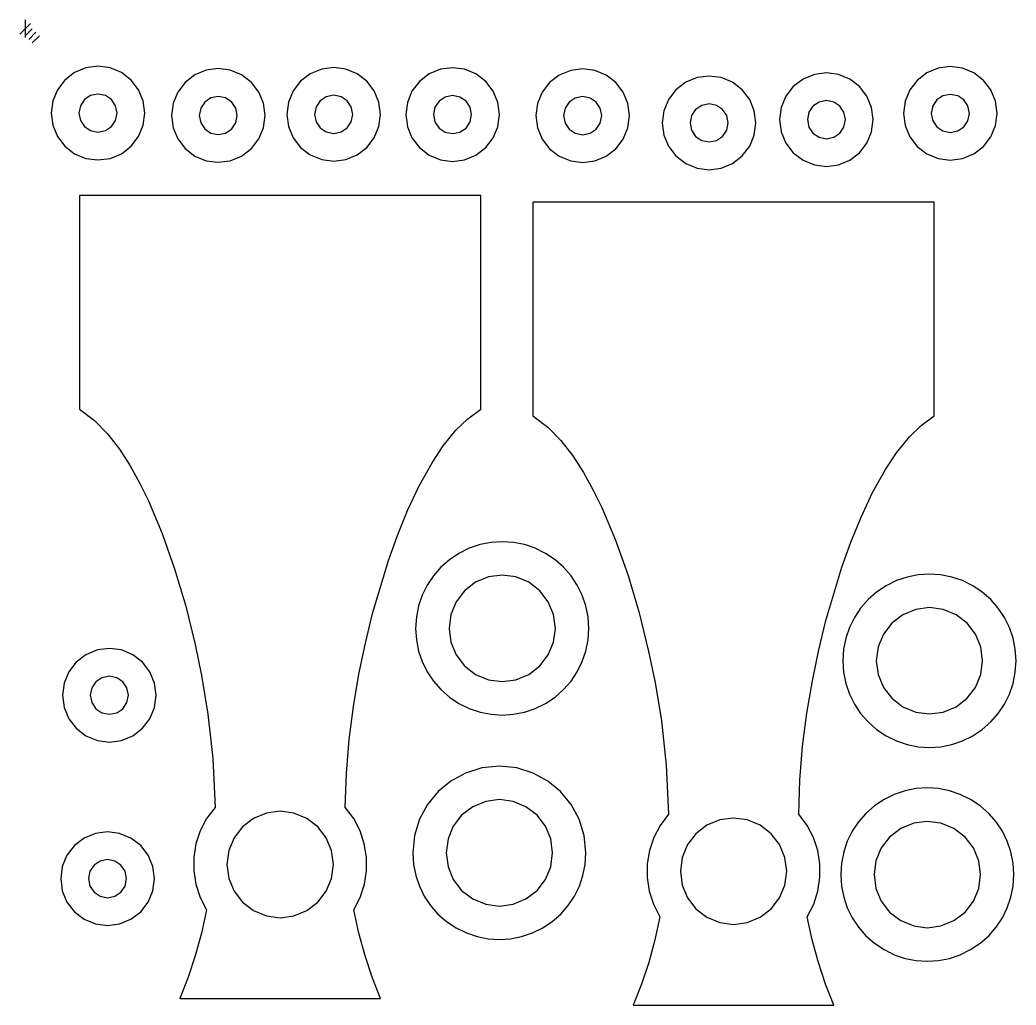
# Model space of a CAD drawing. Extents: x -1 to 148, y 4 to 151.
import ezdxf

# ---------------------------------------------------------------- set-up
doc = ezdxf.new("R2010")
doc.units = 0

msp = doc.modelspace()

# ---------------------------------------------------------------- linework, layer by layer
for p, q in [((7.372205, 143.460169), (5.911632, 142.337114)), ((9.075086, 144.163535), (7.372205, 143.460169)), ((10.8722, 144.39799), (9.075086, 144.163535)), ((12.669314, 144.163535), (10.8722, 144.39799)), ((14.372195, 143.460169), (12.669314, 144.163535)), ((15.832768, 142.337114), (14.372195, 143.460169)), ((25.347605, 143.104169), (23.887032, 141.981114)), ((27.050486, 143.807535), (25.347605, 143.104169)), ((28.8476, 144.04199), (27.050486, 143.807535)), ((30.644714, 143.807535), (28.8476, 144.04199)), ((32.347595, 143.104169), (30.644714, 143.807535)), ((33.808168, 141.981114), (32.347595, 143.104169)), ((42.605905, 143.273169), (41.145332, 142.150114)), ((44.308786, 143.976535), (42.605905, 143.273169)), ((46.1059, 144.21099), (44.308786, 143.976535)), ((47.903014, 143.976535), (46.1059, 144.21099)), ((49.605895, 143.273169), (47.903014, 143.976535)), ((51.066468, 142.150114), (49.605895, 143.273169)), ((60.368105, 143.243169), (58.907532, 142.120114)), ((62.070986, 143.946535), (60.368105, 143.243169)), ((63.8681, 144.18099), (62.070986, 143.946535)), ((65.665214, 143.946535), (63.8681, 144.18099)), ((67.368095, 143.243169), (65.665214, 143.946535)), ((68.828668, 142.120114), (67.368095, 143.243169)), ((79.825005, 143.079169), (78.364432, 141.956114)), ((81.527886, 143.782535), (79.825005, 143.079169)), ((83.325, 144.01699), (81.527886, 143.782535)), ((85.122114, 143.782535), (83.325, 144.01699)), ((86.824995, 143.079169), (85.122114, 143.782535)), ((88.285568, 141.956114), (86.824995, 143.079169)), ((102.214, 142.93599), (100.416886, 142.701535)), ((104.011114, 142.701535), (102.214, 142.93599)), ((117.951886, 143.188535), (116.249005, 142.485169)), ((119.749, 143.42299), (117.951886, 143.188535)), ((121.546114, 143.188535), (119.749, 143.42299)), ((123.248995, 142.485169), (121.546114, 143.188535)), ((134.764005, 143.418169), (133.303432, 142.295114)), ((136.466886, 144.121535), (134.764005, 143.418169)), ((138.264, 144.35599), (136.466886, 144.121535)), ((140.061114, 144.121535), (138.264, 144.35599)), ((141.763995, 143.418169), (140.061114, 144.121535)), ((143.224568, 142.295114), (141.763995, 143.418169)), ((5.911632, 142.337114), (4.810031, 140.897995)), ((16.93437, 140.897995), (15.832768, 142.337114)), ((23.887032, 141.981114), (22.785431, 140.541995)), ((34.90977, 140.541995), (33.808168, 141.981114)), ((41.145332, 142.150114), (40.043731, 140.710995)), ((52.16807, 140.710995), (51.066468, 142.150114)), ((58.907532, 142.120114), (57.805931, 140.680995)), ((69.93027, 140.680995), (68.828668, 142.120114)), ((78.364432, 141.956114), (77.262831, 140.516995)), ((89.38717, 140.516995), (88.285568, 141.956114)), ((98.714005, 141.998169), (97.253432, 140.875114)), ((100.416886, 142.701535), (98.714005, 141.998169)), ((105.713995, 141.998169), (104.011114, 142.701535)), ((107.174568, 140.875114), (105.713995, 141.998169)), ((116.249005, 142.485169), (114.788432, 141.362114)), ((124.709568, 141.362114), (123.248995, 142.485169)), ((133.303432, 142.295114), (132.201831, 140.855995)), ((144.32617, 140.855995), (143.224568, 142.295114)), ((4.810031, 140.897995), (4.114518, 139.224421)), ((9.764151, 140.019235), (8.858839, 139.409802)), ((9.764151, 140.019235), (8.858839, 139.409802)), ((10.872205, 140.242661), (9.764151, 140.019235)), ((10.872205, 140.242661), (9.764151, 140.019235)), ((11.980259, 140.019235), (10.872205, 140.242661)), ((11.980259, 140.019235), (10.872205, 140.242661)), ((12.885571, 139.409802), (11.980259, 140.019235)), ((12.885571, 139.409802), (11.980259, 140.019235)), ((17.629886, 139.224421), (16.93437, 140.897995)), ((22.785431, 140.541995), (22.089918, 138.868421)), ((35.605286, 138.868421), (34.90977, 140.541995)), ((40.043731, 140.710995), (39.348218, 139.037421)), ((46.105905, 140.055661), (44.997851, 139.832235)), ((46.105905, 140.055661), (44.997851, 139.832235)), ((47.213959, 139.832235), (46.105905, 140.055661)), ((47.213959, 139.832235), (46.105905, 140.055661)), ((52.863586, 139.037421), (52.16807, 140.710995)), ((57.805931, 140.680995), (57.110418, 139.007421)), ((63.868105, 140.025661), (62.760051, 139.802235)), ((63.868105, 140.025661), (62.760051, 139.802235)), ((64.976159, 139.802235), (63.868105, 140.025661)), ((64.976159, 139.802235), (63.868105, 140.025661)), ((70.625786, 139.007421), (69.93027, 140.680995)), ((77.262831, 140.516995), (76.567318, 138.843421)), ((90.082686, 138.843421), (89.38717, 140.516995)), ((97.253432, 140.875114), (96.151831, 139.435995)), ((108.27617, 139.435995), (107.174568, 140.875114)), ((114.788432, 141.362114), (113.686831, 139.922995)), ((125.81117, 139.922995), (124.709568, 141.362114)), ((132.201831, 140.855995), (131.506318, 139.182421)), ((137.155951, 139.977235), (136.250639, 139.367802)), ((137.155951, 139.977235), (136.250639, 139.367802)), ((138.264005, 140.200661), (137.155951, 139.977235)), ((138.264005, 140.200661), (137.155951, 139.977235)), ((139.372059, 139.977235), (138.264005, 140.200661)), ((139.372059, 139.977235), (138.264005, 140.200661)), ((140.277371, 139.367802), (139.372059, 139.977235)), ((140.277371, 139.367802), (139.372059, 139.977235)), ((145.021686, 139.182421), (144.32617, 140.855995)), ((4.114518, 139.224421), (3.87221, 137.398)), ((8.247712, 138.505634), (8.02221, 137.398)), ((8.247712, 138.505634), (8.02221, 137.398)), ((8.858839, 139.409802), (8.247712, 138.505634)), ((8.858839, 139.409802), (8.247712, 138.505634)), ((13.496698, 138.505634), (12.885571, 139.409802)), ((13.496698, 138.505634), (12.885571, 139.409802)), ((13.7222, 137.398), (13.496698, 138.505634)), ((13.7222, 137.398), (13.496698, 138.505634)), ((17.8722, 137.398), (17.629886, 139.224421)), ((22.089918, 138.868421), (21.84761, 137.042)), ((26.834239, 139.053802), (26.223112, 138.149634)), ((26.834239, 139.053802), (26.223112, 138.149634)), ((27.739551, 139.663235), (26.834239, 139.053802)), ((27.739551, 139.663235), (26.834239, 139.053802)), ((28.847605, 139.886661), (27.739551, 139.663235)), ((28.847605, 139.886661), (27.739551, 139.663235)), ((29.955659, 139.663235), (28.847605, 139.886661)), ((29.955659, 139.663235), (28.847605, 139.886661)), ((30.860971, 139.053802), (29.955659, 139.663235)), ((30.860971, 139.053802), (29.955659, 139.663235)), ((31.472098, 138.149634), (30.860971, 139.053802)), ((31.472098, 138.149634), (30.860971, 139.053802)), ((35.8476, 137.042), (35.605286, 138.868421)), ((39.348218, 139.037421), (39.10591, 137.211)), ((44.092539, 139.222802), (43.481412, 138.318634)), ((44.092539, 139.222802), (43.481412, 138.318634)), ((44.997851, 139.832235), (44.092539, 139.222802)), ((44.997851, 139.832235), (44.092539, 139.222802)), ((48.119271, 139.222802), (47.213959, 139.832235)), ((48.119271, 139.222802), (47.213959, 139.832235)), ((48.730398, 138.318634), (48.119271, 139.222802)), ((48.730398, 138.318634), (48.119271, 139.222802)), ((53.1059, 137.211), (52.863586, 139.037421)), ((57.110418, 139.007421), (56.86811, 137.181)), ((61.854739, 139.192802), (61.243612, 138.288634)), ((61.854739, 139.192802), (61.243612, 138.288634)), ((62.760051, 139.802235), (61.854739, 139.192802)), ((62.760051, 139.802235), (61.854739, 139.192802)), ((65.881471, 139.192802), (64.976159, 139.802235)), ((65.881471, 139.192802), (64.976159, 139.802235)), ((66.492598, 138.288634), (65.881471, 139.192802)), ((66.492598, 138.288634), (65.881471, 139.192802)), ((70.8681, 137.181), (70.625786, 139.007421)), ((76.567318, 138.843421), (76.32501, 137.017)), ((81.311639, 139.028802), (80.700512, 138.124634)), ((81.311639, 139.028802), (80.700512, 138.124634)), ((82.216951, 139.638235), (81.311639, 139.028802)), ((82.216951, 139.638235), (81.311639, 139.028802)), ((83.325005, 139.861661), (82.216951, 139.638235)), ((83.325005, 139.861661), (82.216951, 139.638235)), ((84.433059, 139.638235), (83.325005, 139.861661)), ((84.433059, 139.638235), (83.325005, 139.861661)), ((85.338371, 139.028802), (84.433059, 139.638235)), ((85.338371, 139.028802), (84.433059, 139.638235)), ((85.949498, 138.124634), (85.338371, 139.028802)), ((85.949498, 138.124634), (85.338371, 139.028802)), ((90.325, 137.017), (90.082686, 138.843421)), ((96.151831, 139.435995), (95.456318, 137.762421)), ((101.105951, 138.557235), (100.200639, 137.947802)), ((101.105951, 138.557235), (100.200639, 137.947802)), ((102.214005, 138.780661), (101.105951, 138.557235)), ((102.214005, 138.780661), (101.105951, 138.557235)), ((103.322059, 138.557235), (102.214005, 138.780661)), ((103.322059, 138.557235), (102.214005, 138.780661)), ((104.227371, 137.947802), (103.322059, 138.557235)), ((104.227371, 137.947802), (103.322059, 138.557235)), ((108.971686, 137.762421), (108.27617, 139.435995)), ((113.686831, 139.922995), (112.991318, 138.249421)), ((118.640951, 139.044235), (117.735639, 138.434802)), ((118.640951, 139.044235), (117.735639, 138.434802)), ((119.749005, 139.267661), (118.640951, 139.044235)), ((119.749005, 139.267661), (118.640951, 139.044235)), ((120.857059, 139.044235), (119.749005, 139.267661)), ((120.857059, 139.044235), (119.749005, 139.267661)), ((121.762371, 138.434802), (120.857059, 139.044235)), ((121.762371, 138.434802), (120.857059, 139.044235)), ((126.506686, 138.249421), (125.81117, 139.922995)), ((131.506318, 139.182421), (131.26401, 137.356)), ((136.250639, 139.367802), (135.639512, 138.463634)), ((136.250639, 139.367802), (135.639512, 138.463634)), ((140.888498, 138.463634), (140.277371, 139.367802)), ((140.888498, 138.463634), (140.277371, 139.367802)), ((145.264, 137.356), (145.021686, 139.182421)), ((3.87221, 137.398), (4.114521, 135.571579)), ((8.02221, 137.398), (8.247712, 136.290366)), ((8.02221, 137.398), (8.247712, 136.290366)), ((13.496698, 136.290366), (13.7222, 137.398)), ((13.496698, 136.290366), (13.7222, 137.398)), ((13.7222, 137.398), (13.7222, 137.398)), ((13.7222, 137.398), (13.7222, 137.398)), ((17.629887, 135.571579), (17.872195, 137.398)), ((17.872195, 137.398), (17.8722, 137.398)), ((21.84761, 137.042), (22.089921, 135.215579)), ((26.223112, 138.149634), (25.99761, 137.042)), ((26.223112, 138.149634), (25.99761, 137.042)), ((25.99761, 137.042), (26.223112, 135.934366)), ((25.99761, 137.042), (26.223112, 135.934366)), ((31.6976, 137.042), (31.472098, 138.149634)), ((31.6976, 137.042), (31.472098, 138.149634)), ((31.472098, 135.934366), (31.6976, 137.042)), ((31.472098, 135.934366), (31.6976, 137.042)), ((31.6976, 137.042), (31.6976, 137.042)), ((31.6976, 137.042), (31.6976, 137.042)), ((35.605287, 135.215579), (35.847595, 137.042)), ((35.847595, 137.042), (35.8476, 137.042)), ((39.10591, 137.211), (39.348221, 135.384579)), ((43.481412, 138.318634), (43.25591, 137.211)), ((43.481412, 138.318634), (43.25591, 137.211)), ((43.25591, 137.211), (43.481412, 136.103366)), ((43.25591, 137.211), (43.481412, 136.103366)), ((48.9559, 137.211), (48.730398, 138.318634)), ((48.9559, 137.211), (48.730398, 138.318634)), ((48.730398, 136.103366), (48.9559, 137.211)), ((48.730398, 136.103366), (48.9559, 137.211)), ((48.9559, 137.211), (48.9559, 137.211)), ((48.9559, 137.211), (48.9559, 137.211)), ((52.863587, 135.384579), (53.105895, 137.211)), ((53.105895, 137.211), (53.1059, 137.211)), ((56.86811, 137.181), (57.110421, 135.354579)), ((61.243612, 138.288634), (61.01811, 137.181)), ((61.243612, 138.288634), (61.01811, 137.181)), ((61.01811, 137.181), (61.243612, 136.073366)), ((61.01811, 137.181), (61.243612, 136.073366)), ((66.7181, 137.181), (66.492598, 138.288634)), ((66.7181, 137.181), (66.492598, 138.288634)), ((66.492598, 136.073366), (66.7181, 137.181)), ((66.492598, 136.073366), (66.7181, 137.181)), ((66.7181, 137.181), (66.7181, 137.181)), ((66.7181, 137.181), (66.7181, 137.181)), ((70.625787, 135.354579), (70.868095, 137.181)), ((70.868095, 137.181), (70.8681, 137.181)), ((76.32501, 137.017), (76.567321, 135.190579)), ((80.700512, 138.124634), (80.47501, 137.017)), ((80.700512, 138.124634), (80.47501, 137.017)), ((80.47501, 137.017), (80.700512, 135.909366)), ((80.47501, 137.017), (80.700512, 135.909366)), ((86.175, 137.017), (85.949498, 138.124634)), ((86.175, 137.017), (85.949498, 138.124634)), ((85.949498, 135.909366), (86.175, 137.017)), ((85.949498, 135.909366), (86.175, 137.017)), ((86.175, 137.017), (86.175, 137.017)), ((86.175, 137.017), (86.175, 137.017)), ((90.082687, 135.190579), (90.324995, 137.017)), ((90.324995, 137.017), (90.325, 137.017)), ((95.456318, 137.762421), (95.21401, 135.936)), ((99.589512, 137.043634), (99.36401, 135.936)), ((99.589512, 137.043634), (99.36401, 135.936)), ((100.200639, 137.947802), (99.589512, 137.043634)), ((100.200639, 137.947802), (99.589512, 137.043634)), ((104.838498, 137.043634), (104.227371, 137.947802)), ((104.838498, 137.043634), (104.227371, 137.947802)), ((105.064, 135.936), (104.838498, 137.043634)), ((105.064, 135.936), (104.838498, 137.043634)), ((109.214, 135.936), (108.971686, 137.762421)), ((112.991318, 138.249421), (112.74901, 136.423)), ((117.124512, 137.530634), (116.89901, 136.423)), ((117.124512, 137.530634), (116.89901, 136.423)), ((117.735639, 138.434802), (117.124512, 137.530634)), ((117.735639, 138.434802), (117.124512, 137.530634)), ((122.373498, 137.530634), (121.762371, 138.434802)), ((122.373498, 137.530634), (121.762371, 138.434802)), ((122.599, 136.423), (122.373498, 137.530634)), ((122.599, 136.423), (122.373498, 137.530634)), ((126.749, 136.423), (126.506686, 138.249421)), ((131.26401, 137.356), (131.506321, 135.529579)), ((135.639512, 138.463634), (135.41401, 137.356)), ((135.639512, 138.463634), (135.41401, 137.356)), ((135.41401, 137.356), (135.639512, 136.248366)), ((135.41401, 137.356), (135.639512, 136.248366)), ((141.114, 137.356), (140.888498, 138.463634)), ((141.114, 137.356), (140.888498, 138.463634)), ((140.888498, 136.248366), (141.114, 137.356)), ((140.888498, 136.248366), (141.114, 137.356)), ((141.114, 137.356), (141.114, 137.356)), ((141.114, 137.356), (141.114, 137.356)), ((145.021687, 135.529579), (145.263995, 137.356)), ((145.263995, 137.356), (145.264, 137.356)), ((4.114521, 135.571579), (4.810035, 133.898005)), ((8.247712, 136.290366), (8.858839, 135.386198)), ((8.247712, 136.290366), (8.858839, 135.386198)), ((12.885571, 135.386198), (13.496698, 136.290366)), ((12.885571, 135.386198), (13.496698, 136.290366)), ((16.934374, 133.898005), (17.629887, 135.571579)), ((26.223112, 135.934366), (26.834239, 135.030198)), ((26.223112, 135.934366), (26.834239, 135.030198)), ((30.860971, 135.030198), (31.472098, 135.934366)), ((30.860971, 135.030198), (31.472098, 135.934366)), ((43.481412, 136.103366), (44.092539, 135.199198)), ((43.481412, 136.103366), (44.092539, 135.199198)), ((48.119271, 135.199198), (48.730398, 136.103366)), ((48.119271, 135.199198), (48.730398, 136.103366)), ((61.243612, 136.073366), (61.854739, 135.169198)), ((61.243612, 136.073366), (61.854739, 135.169198)), ((65.881471, 135.169198), (66.492598, 136.073366)), ((65.881471, 135.169198), (66.492598, 136.073366)), ((80.700512, 135.909366), (81.311639, 135.005198)), ((80.700512, 135.909366), (81.311639, 135.005198)), ((85.338371, 135.005198), (85.949498, 135.909366)), ((85.338371, 135.005198), (85.949498, 135.909366)), ((95.21401, 135.936), (95.456321, 134.109579)), ((99.36401, 135.936), (99.589512, 134.828366)), ((99.36401, 135.936), (99.589512, 134.828366)), ((104.838498, 134.828366), (105.064, 135.936)), ((104.838498, 134.828366), (105.064, 135.936)), ((105.064, 135.936), (105.064, 135.936)), ((105.064, 135.936), (105.064, 135.936)), ((108.971687, 134.109579), (109.213995, 135.936)), ((109.213995, 135.936), (109.214, 135.936)), ((112.74901, 136.423), (112.991321, 134.596579)), ((116.89901, 136.423), (117.124512, 135.315366)), ((116.89901, 136.423), (117.124512, 135.315366)), ((122.373498, 135.315366), (122.599, 136.423)), ((122.373498, 135.315366), (122.599, 136.423)), ((122.599, 136.423), (122.599, 136.423)), ((122.599, 136.423), (122.599, 136.423)), ((126.506687, 134.596579), (126.748995, 136.423)), ((126.748995, 136.423), (126.749, 136.423)), ((131.506321, 135.529579), (132.201835, 133.856005)), ((135.639512, 136.248366), (136.250639, 135.344198)), ((135.639512, 136.248366), (136.250639, 135.344198)), ((140.277371, 135.344198), (140.888498, 136.248366)), ((140.277371, 135.344198), (140.888498, 136.248366)), ((144.326174, 133.856005), (145.021687, 135.529579)), ((8.858839, 135.386198), (9.764151, 134.776765)), ((8.858839, 135.386198), (9.764151, 134.776765)), ((9.764151, 134.776765), (10.872205, 134.553339)), ((9.764151, 134.776765), (10.872205, 134.553339)), ((10.872205, 134.553339), (11.980259, 134.776765)), ((10.872205, 134.553339), (11.980259, 134.776765)), ((11.980259, 134.776765), (12.885571, 135.386198)), ((11.980259, 134.776765), (12.885571, 135.386198)), ((22.089921, 135.215579), (22.785435, 133.542005)), ((26.834239, 135.030198), (27.739551, 134.420765)), ((26.834239, 135.030198), (27.739551, 134.420765)), ((27.739551, 134.420765), (28.847605, 134.197339)), ((27.739551, 134.420765), (28.847605, 134.197339)), ((28.847605, 134.197339), (29.955659, 134.420765)), ((28.847605, 134.197339), (29.955659, 134.420765)), ((29.955659, 134.420765), (30.860971, 135.030198)), ((29.955659, 134.420765), (30.860971, 135.030198)), ((34.909774, 133.542005), (35.605287, 135.215579)), ((39.348221, 135.384579), (40.043735, 133.711005)), ((44.092539, 135.199198), (44.997851, 134.589765)), ((44.092539, 135.199198), (44.997851, 134.589765)), ((44.997851, 134.589765), (46.105905, 134.366339)), ((44.997851, 134.589765), (46.105905, 134.366339)), ((46.105905, 134.366339), (47.213959, 134.589765)), ((46.105905, 134.366339), (47.213959, 134.589765)), ((47.213959, 134.589765), (48.119271, 135.199198)), ((47.213959, 134.589765), (48.119271, 135.199198)), ((52.168074, 133.711005), (52.863587, 135.384579)), ((57.110421, 135.354579), (57.805935, 133.681005)), ((61.854739, 135.169198), (62.760051, 134.559765)), ((61.854739, 135.169198), (62.760051, 134.559765)), ((62.760051, 134.559765), (63.868105, 134.336339)), ((62.760051, 134.559765), (63.868105, 134.336339)), ((63.868105, 134.336339), (64.976159, 134.559765)), ((63.868105, 134.336339), (64.976159, 134.559765)), ((64.976159, 134.559765), (65.881471, 135.169198)), ((64.976159, 134.559765), (65.881471, 135.169198)), ((69.930274, 133.681005), (70.625787, 135.354579)), ((76.567321, 135.190579), (77.262835, 133.517005)), ((81.311639, 135.005198), (82.216951, 134.395765)), ((81.311639, 135.005198), (82.216951, 134.395765)), ((82.216951, 134.395765), (83.325005, 134.172339)), ((82.216951, 134.395765), (83.325005, 134.172339)), ((83.325005, 134.172339), (84.433059, 134.395765)), ((83.325005, 134.172339), (84.433059, 134.395765)), ((84.433059, 134.395765), (85.338371, 135.005198)), ((84.433059, 134.395765), (85.338371, 135.005198)), ((89.387174, 133.517005), (90.082687, 135.190579)), ((95.456321, 134.109579), (96.151835, 132.436005)), ((99.589512, 134.828366), (100.200639, 133.924198)), ((99.589512, 134.828366), (100.200639, 133.924198)), ((104.227371, 133.924198), (104.838498, 134.828366)), ((104.227371, 133.924198), (104.838498, 134.828366)), ((108.276174, 132.436005), (108.971687, 134.109579)), ((112.991321, 134.596579), (113.686835, 132.923005)), ((117.124512, 135.315366), (117.735639, 134.411198)), ((117.124512, 135.315366), (117.735639, 134.411198)), ((117.735639, 134.411198), (118.640951, 133.801765)), ((117.735639, 134.411198), (118.640951, 133.801765)), ((120.857059, 133.801765), (121.762371, 134.411198)), ((120.857059, 133.801765), (121.762371, 134.411198)), ((121.762371, 134.411198), (122.373498, 135.315366)), ((121.762371, 134.411198), (122.373498, 135.315366)), ((125.811174, 132.923005), (126.506687, 134.596579)), ((136.250639, 135.344198), (137.155951, 134.734765)), ((136.250639, 135.344198), (137.155951, 134.734765)), ((137.155951, 134.734765), (138.264005, 134.511339)), ((137.155951, 134.734765), (138.264005, 134.511339)), ((138.264005, 134.511339), (139.372059, 134.734765)), ((138.264005, 134.511339), (139.372059, 134.734765)), ((139.372059, 134.734765), (140.277371, 135.344198)), ((139.372059, 134.734765), (140.277371, 135.344198)), ((4.810035, 133.898005), (5.911637, 132.458886)), ((15.832773, 132.458886), (16.934374, 133.898005)), ((22.785435, 133.542005), (23.887037, 132.102886)), ((33.808173, 132.102886), (34.909774, 133.542005)), ((40.043735, 133.711005), (41.145337, 132.271886)), ((51.066473, 132.271886), (52.168074, 133.711005)), ((57.805935, 133.681005), (58.907537, 132.241886)), ((68.828673, 132.241886), (69.930274, 133.681005)), ((77.262835, 133.517005), (78.364437, 132.077886)), ((88.285573, 132.077886), (89.387174, 133.517005)), ((100.200639, 133.924198), (101.105951, 133.314765)), ((100.200639, 133.924198), (101.105951, 133.314765)), ((101.105951, 133.314765), (102.214005, 133.091339)), ((101.105951, 133.314765), (102.214005, 133.091339)), ((102.214005, 133.091339), (103.322059, 133.314765)), ((102.214005, 133.091339), (103.322059, 133.314765)), ((103.322059, 133.314765), (104.227371, 133.924198)), ((103.322059, 133.314765), (104.227371, 133.924198)), ((113.686835, 132.923005), (114.788437, 131.483886)), ((118.640951, 133.801765), (119.749005, 133.578339)), ((118.640951, 133.801765), (119.749005, 133.578339)), ((119.749005, 133.578339), (120.857059, 133.801765)), ((119.749005, 133.578339), (120.857059, 133.801765)), ((124.709573, 131.483886), (125.811174, 132.923005)), ((132.201835, 133.856005), (133.303437, 132.416886)), ((143.224573, 132.416886), (144.326174, 133.856005)), ((5.911637, 132.458886), (7.37221, 131.335831)), ((7.37221, 131.335831), (9.075091, 130.632465)), ((12.669319, 130.632465), (14.3722, 131.335831)), ((14.3722, 131.335831), (15.832773, 132.458886)), ((23.887037, 132.102886), (25.34761, 130.979831)), ((32.3476, 130.979831), (33.808173, 132.102886)), ((41.145337, 132.271886), (42.60591, 131.148831)), ((42.60591, 131.148831), (44.308791, 130.445465)), ((47.903019, 130.445465), (49.6059, 131.148831)), ((49.6059, 131.148831), (51.066473, 132.271886)), ((58.907537, 132.241886), (60.36811, 131.118831)), ((60.36811, 131.118831), (62.070991, 130.415465)), ((65.665219, 130.415465), (67.3681, 131.118831)), ((67.3681, 131.118831), (68.828673, 132.241886)), ((78.364437, 132.077886), (79.82501, 130.954831)), ((86.825, 130.954831), (88.285573, 132.077886)), ((96.151835, 132.436005), (97.253437, 130.996886)), ((107.174573, 130.996886), (108.276174, 132.436005)), ((114.788437, 131.483886), (116.24901, 130.360831)), ((123.249, 130.360831), (124.709573, 131.483886)), ((133.303437, 132.416886), (134.76401, 131.293831)), ((134.76401, 131.293831), (136.466891, 130.590465)), ((140.061119, 130.590465), (141.764, 131.293831)), ((141.764, 131.293831), (143.224573, 132.416886)), ((9.075091, 130.632465), (10.872205, 130.39801)), ((10.872205, 130.39801), (12.669319, 130.632465)), ((25.34761, 130.979831), (27.050491, 130.276465)), ((27.050491, 130.276465), (28.847605, 130.04201)), ((28.847605, 130.04201), (30.644719, 130.276465)), ((30.644719, 130.276465), (32.3476, 130.979831)), ((44.308791, 130.445465), (46.105905, 130.21101)), ((46.105905, 130.21101), (47.903019, 130.445465)), ((62.070991, 130.415465), (63.868105, 130.18101)), ((63.868105, 130.18101), (65.665219, 130.415465)), ((79.82501, 130.954831), (81.527891, 130.251465)), ((81.527891, 130.251465), (83.325005, 130.01701)), ((83.325005, 130.01701), (85.122119, 130.251465)), ((85.122119, 130.251465), (86.825, 130.954831)), ((97.253437, 130.996886), (98.71401, 129.873831)), ((98.71401, 129.873831), (100.416891, 129.170465)), ((104.011119, 129.170465), (105.714, 129.873831)), ((105.714, 129.873831), (107.174573, 130.996886)), ((116.24901, 130.360831), (117.951891, 129.657465)), ((117.951891, 129.657465), (119.749005, 129.42301)), ((119.749005, 129.42301), (121.546119, 129.657465)), ((121.546119, 129.657465), (123.249, 130.360831)), ((136.466891, 130.590465), (138.264005, 130.35601)), ((138.264005, 130.35601), (140.061119, 130.590465)), ((100.416891, 129.170465), (102.214005, 128.93601)), ((102.214005, 128.93601), (104.011119, 129.170465)), ((8.09994, 125.108), (8.09994, 93.1411)), ((68.1, 125.108), (8.09994, 125.108)), ((68.1, 93.1411), (68.1, 125.108)), ((75.8674, 124.104), (75.8674, 92.1368)), ((135.867, 124.104), (75.8674, 124.104)), ((135.867, 92.1368), (135.867, 124.104)), ((8.09999, 93.1412), (10.336498, 91.475443)), ((66.127235, 91.705695), (68.09993, 93.14123)), ((10.336498, 91.475443), (12.29075, 89.4753)), ((64.37531, 90.00058), (66.127235, 91.705695)), ((75.8675, 92.137), (78.104008, 90.471243)), ((133.894435, 90.701395), (135.86713, 92.13693)), ((12.29075, 89.4753), (14.070777, 87.177811)), ((62.472165, 87.657661), (64.37531, 90.00058)), ((78.104008, 90.471243), (80.05826, 88.4711)), ((132.14251, 88.99628), (133.894435, 90.701395)), ((80.05826, 88.4711), (81.838287, 86.173611)), ((130.239365, 86.653361), (132.14251, 88.99628)), ((14.070777, 87.177811), (15.684865, 84.673651)), ((60.79816, 85.1436), (62.472165, 87.657661)), ((128.56536, 84.1393), (130.239365, 86.653361)), ((58.880285, 81.697201), (60.79816, 85.1436)), ((81.838287, 86.173611), (83.452375, 83.669451)), ((15.684865, 84.673651), (17.131155, 82.064066)), ((83.452375, 83.669451), (84.898665, 81.059866)), ((126.647485, 80.692901), (128.56536, 84.1393)), ((17.131155, 82.064066), (18.40779, 79.4503)), ((57.15495, 78.029395), (58.880285, 81.697201)), ((84.898665, 81.059866), (86.1753, 78.4461)), ((124.92215, 77.025095), (126.647485, 80.692901)), ((18.40779, 79.4503), (20.458697, 74.576691)), ((55.62469, 74.270666), (57.15495, 78.029395)), ((86.1753, 78.4461), (88.226207, 73.572491)), ((123.39189, 73.266366), (124.92215, 77.025095)), ((20.458697, 74.576691), (22.326137, 69.289945)), ((54.29204, 70.5515), (55.62469, 74.270666)), ((69.622971, 73.236264), (67.971534, 72.910957)), ((71.2962, 73.3447), (69.622971, 73.236264)), ((72.969429, 73.236264), (71.2962, 73.3447)), ((74.620866, 72.910957), (72.969429, 73.236264)), ((88.226207, 73.572491), (90.093648, 68.285745)), ((122.05924, 69.5472), (123.39189, 73.266366)), ((64.8212, 71.609729), (63.392604, 70.653427)), ((66.36368, 72.368779), (64.8212, 71.609729)), ((67.971534, 72.910957), (66.36368, 72.368779)), ((76.22872, 72.368779), (74.620866, 72.910957)), ((77.7712, 71.609729), (76.22872, 72.368779)), ((79.199796, 70.653427), (77.7712, 71.609729)), ((51.915552, 62.596834), (54.29204, 70.5515)), ((63.392604, 70.653427), (62.119136, 69.532074)), ((80.473264, 69.532074), (79.199796, 70.653427)), ((22.326137, 69.289945), (23.984632, 63.712551)), ((62.119136, 69.532074), (61.011693, 68.264541)), ((81.580707, 68.264541), (80.473264, 69.532074)), ((119.682752, 61.592534), (122.05924, 69.5472)), ((135.143, 68.5071), (133.469771, 68.398664)), ((136.816229, 68.398664), (135.143, 68.5071)), ((61.011693, 68.264541), (60.081171, 66.8697)), ((67.321205, 67.279593), (65.662411, 66.004123)), ((67.321205, 67.279593), (65.662411, 66.004123)), ((69.255192, 68.078416), (67.321205, 67.279593)), ((69.255192, 68.078416), (67.321205, 67.279593)), ((71.2962, 68.34469), (69.255192, 68.078416)), ((71.2962, 68.34469), (69.255192, 68.078416)), ((73.337208, 68.078416), (71.2962, 68.34469)), ((73.337208, 68.078416), (71.2962, 68.34469)), ((75.271195, 67.279593), (73.337208, 68.078416)), ((75.271195, 67.279593), (73.337208, 68.078416)), ((76.929989, 66.004123), (75.271195, 67.279593)), ((76.929989, 66.004123), (75.271195, 67.279593)), ((82.511229, 66.8697), (81.580707, 68.264541)), ((90.093648, 68.285745), (91.752142, 62.708351)), ((130.21048, 67.531179), (128.668, 66.772129)), ((131.818334, 68.073357), (130.21048, 67.531179)), ((133.469771, 68.398664), (131.818334, 68.073357)), ((138.467666, 68.073357), (136.816229, 68.398664)), ((140.07552, 67.531179), (138.467666, 68.073357)), ((141.618, 66.772129), (140.07552, 67.531179)), ((60.081171, 66.8697), (59.338465, 65.366424)), ((65.662411, 66.004123), (64.411307, 64.369695)), ((65.662411, 66.004123), (64.411307, 64.369695)), ((78.181095, 64.369695), (76.929989, 66.004123)), ((78.181095, 64.369695), (76.929989, 66.004123)), ((83.253935, 65.366424), (82.511229, 66.8697)), ((127.239404, 65.815827), (125.965936, 64.694474)), ((128.668, 66.772129), (127.239404, 65.815827)), ((143.046596, 65.815827), (141.618, 66.772129)), ((144.320064, 64.694474), (143.046596, 65.815827)), ((59.338465, 65.366424), (58.79447, 63.773584)), ((64.411307, 64.369695), (63.621403, 62.468993)), ((64.411307, 64.369695), (63.621403, 62.468993)), ((78.971002, 62.468993), (78.181095, 64.369695)), ((78.971002, 62.468993), (78.181095, 64.369695)), ((83.79793, 63.773584), (83.253935, 65.366424)), ((125.965936, 64.694474), (124.858493, 63.426941)), ((145.427507, 63.426941), (144.320064, 64.694474)), ((23.984632, 63.712551), (25.4087, 57.967)), ((50.836931, 58.187725), (51.915552, 62.596834)), ((58.79447, 63.773584), (58.460084, 62.110052)), ((84.132316, 62.110052), (83.79793, 63.773584)), ((91.752142, 62.708351), (93.17621, 56.9628)), ((124.858493, 63.426941), (123.927971, 62.0321)), ((133.101992, 63.240816), (131.168005, 62.441993)), ((133.101992, 63.240816), (131.168005, 62.441993)), ((135.143, 63.50709), (133.101992, 63.240816)), ((135.143, 63.50709), (133.101992, 63.240816)), ((137.184008, 63.240816), (135.143, 63.50709)), ((137.184008, 63.240816), (135.143, 63.50709)), ((139.117995, 62.441993), (137.184008, 63.240816)), ((139.117995, 62.441993), (137.184008, 63.240816)), ((146.358029, 62.0321), (145.427507, 63.426941)), ((58.460084, 62.110052), (58.3462, 60.3947)), ((63.621403, 62.468993), (63.34621, 60.3947)), ((63.621403, 62.468993), (63.34621, 60.3947)), ((79.2462, 60.3947), (78.971002, 62.468993)), ((79.2462, 60.3947), (78.971002, 62.468993)), ((84.2462, 60.3947), (84.132316, 62.110052)), ((118.604131, 57.183425), (119.682752, 61.592534)), ((123.927971, 62.0321), (123.185265, 60.528824)), ((129.509211, 61.166523), (128.258107, 59.532095)), ((129.509211, 61.166523), (128.258107, 59.532095)), ((131.168005, 62.441993), (129.509211, 61.166523)), ((131.168005, 62.441993), (129.509211, 61.166523)), ((140.776789, 61.166523), (139.117995, 62.441993)), ((140.776789, 61.166523), (139.117995, 62.441993)), ((142.027895, 59.532095), (140.776789, 61.166523)), ((142.027895, 59.532095), (140.776789, 61.166523)), ((147.100735, 60.528824), (146.358029, 62.0321)), ((58.3462, 60.3947), (58.460084, 58.679348)), ((63.34621, 60.3947), (63.621406, 58.320407)), ((63.34621, 60.3947), (63.621406, 58.320407)), ((78.971002, 58.320407), (79.246195, 60.3947)), ((78.971002, 58.320407), (79.246195, 60.3947)), ((79.246195, 60.3947), (79.2462, 60.3947)), ((79.246195, 60.3947), (79.2462, 60.3947)), ((84.132316, 58.679348), (84.2462, 60.3947)), ((84.2462, 60.3947), (84.2462, 60.3947)), ((123.185265, 60.528824), (122.64127, 58.935984)), ((147.64473, 58.935984), (147.100735, 60.528824)), ((49.87455, 53.551575), (50.836931, 58.187725)), ((58.460084, 58.679348), (58.79447, 57.015816)), ((63.621406, 58.320407), (64.411311, 56.419705)), ((63.621406, 58.320407), (64.411311, 56.419705)), ((78.181098, 56.419705), (78.971002, 58.320407)), ((78.181098, 56.419705), (78.971002, 58.320407)), ((83.79793, 57.015816), (84.132316, 58.679348)), ((122.64127, 58.935984), (122.306884, 57.272452)), ((128.258107, 59.532095), (127.468203, 57.631393)), ((128.258107, 59.532095), (127.468203, 57.631393)), ((142.817802, 57.631393), (142.027895, 59.532095)), ((142.817802, 57.631393), (142.027895, 59.532095)), ((147.979116, 57.272452), (147.64473, 58.935984)), ((10.779986, 57.168835), (9.077105, 56.465469)), ((12.5771, 57.40329), (10.779986, 57.168835)), ((14.374214, 57.168835), (12.5771, 57.40329)), ((16.077095, 56.465469), (14.374214, 57.168835)), ((25.4087, 57.967), (26.363437, 53.334046)), ((58.79447, 57.015816), (59.338465, 55.422976)), ((83.253935, 55.422976), (83.79793, 57.015816)), ((93.17621, 56.9628), (94.130947, 52.329846)), ((117.64175, 52.547275), (118.604131, 57.183425)), ((122.306884, 57.272452), (122.193, 55.5571)), ((127.468203, 57.631393), (127.19301, 55.5571)), ((127.468203, 57.631393), (127.19301, 55.5571)), ((143.093, 55.5571), (142.817802, 57.631393)), ((143.093, 55.5571), (142.817802, 57.631393)), ((148.093, 55.5571), (147.979116, 57.272452)), ((7.616532, 55.342414), (6.514931, 53.903295)), ((9.077105, 56.465469), (7.616532, 55.342414)), ((17.537668, 55.342414), (16.077095, 56.465469)), ((18.63927, 53.903295), (17.537668, 55.342414)), ((59.338465, 55.422976), (60.081171, 53.9197)), ((64.411311, 56.419705), (65.662416, 54.785277)), ((64.411311, 56.419705), (65.662416, 54.785277)), ((76.929994, 54.785277), (78.181098, 56.419705)), ((76.929994, 54.785277), (78.181098, 56.419705)), ((82.511229, 53.9197), (83.253935, 55.422976)), ((122.193, 55.5571), (122.306884, 53.841748)), ((127.19301, 55.5571), (127.468206, 53.482807)), ((127.19301, 55.5571), (127.468206, 53.482807)), ((142.817802, 53.482807), (143.092995, 55.5571)), ((142.817802, 53.482807), (143.092995, 55.5571)), ((143.092995, 55.5571), (143.093, 55.5571)), ((143.092995, 55.5571), (143.093, 55.5571)), ((147.979116, 53.841748), (148.093, 55.5571)), ((148.093, 55.5571), (148.093, 55.5571)), ((6.514931, 53.903295), (5.819418, 52.229721)), ((19.334786, 52.229721), (18.63927, 53.903295)), ((60.081171, 53.9197), (61.011693, 52.524859)), ((65.662416, 54.785277), (67.32121, 53.509807)), ((65.662416, 54.785277), (67.32121, 53.509807)), ((75.2712, 53.509807), (76.929994, 54.785277)), ((75.2712, 53.509807), (76.929994, 54.785277)), ((81.580707, 52.524859), (82.511229, 53.9197)), ((122.306884, 53.841748), (122.64127, 52.178216)), ((147.64473, 52.178216), (147.979116, 53.841748)), ((5.819418, 52.229721), (5.57711, 50.4033)), ((10.563739, 52.415102), (9.952612, 51.510934)), ((10.563739, 52.415102), (9.952612, 51.510934)), ((11.469051, 53.024535), (10.563739, 52.415102)), ((11.469051, 53.024535), (10.563739, 52.415102)), ((12.577105, 53.247961), (11.469051, 53.024535)), ((12.577105, 53.247961), (11.469051, 53.024535)), ((13.685159, 53.024535), (12.577105, 53.247961)), ((13.685159, 53.024535), (12.577105, 53.247961)), ((14.590471, 52.415102), (13.685159, 53.024535)), ((14.590471, 52.415102), (13.685159, 53.024535)), ((15.201598, 51.510934), (14.590471, 52.415102)), ((15.201598, 51.510934), (14.590471, 52.415102)), ((19.5771, 50.4033), (19.334786, 52.229721)), ((26.363437, 53.334046), (27.305181, 47.580146)), ((49.060777, 48.73399), (49.87455, 53.551575)), ((61.011693, 52.524859), (62.119136, 51.257326)), ((67.32121, 53.509807), (69.255197, 52.710984)), ((67.32121, 53.509807), (69.255197, 52.710984)), ((69.255197, 52.710984), (71.296205, 52.44471)), ((69.255197, 52.710984), (71.296205, 52.44471)), ((71.296205, 52.44471), (73.337213, 52.710984)), ((71.296205, 52.44471), (73.337213, 52.710984)), ((73.337213, 52.710984), (75.2712, 53.509807)), ((73.337213, 52.710984), (75.2712, 53.509807)), ((80.473264, 51.257326), (81.580707, 52.524859)), ((94.130947, 52.329846), (95.072691, 46.575946)), ((116.827977, 47.72969), (117.64175, 52.547275)), ((122.64127, 52.178216), (123.185265, 50.585376)), ((127.468206, 53.482807), (128.258111, 51.582105)), ((127.468206, 53.482807), (128.258111, 51.582105)), ((142.027898, 51.582105), (142.817802, 53.482807)), ((142.027898, 51.582105), (142.817802, 53.482807)), ((147.100735, 50.585376), (147.64473, 52.178216)), ((9.952612, 51.510934), (9.72711, 50.4033)), ((9.952612, 51.510934), (9.72711, 50.4033)), ((15.4271, 50.4033), (15.201598, 51.510934)), ((15.4271, 50.4033), (15.201598, 51.510934)), ((62.119136, 51.257326), (63.392604, 50.135973)), ((79.199796, 50.135973), (80.473264, 51.257326)), ((128.258111, 51.582105), (129.509216, 49.947677)), ((128.258111, 51.582105), (129.509216, 49.947677)), ((140.776794, 49.947677), (142.027898, 51.582105)), ((140.776794, 49.947677), (142.027898, 51.582105)), ((5.57711, 50.4033), (5.819421, 48.576879)), ((9.72711, 50.4033), (9.952612, 49.295666)), ((9.72711, 50.4033), (9.952612, 49.295666)), ((9.952612, 49.295666), (10.563739, 48.391498)), ((9.952612, 49.295666), (10.563739, 48.391498)), ((14.590471, 48.391498), (15.201598, 49.295666)), ((14.590471, 48.391498), (15.201598, 49.295666)), ((15.201598, 49.295666), (15.4271, 50.4033)), ((15.201598, 49.295666), (15.4271, 50.4033)), ((15.4271, 50.4033), (15.4271, 50.4033)), ((15.4271, 50.4033), (15.4271, 50.4033)), ((19.334787, 48.576879), (19.577095, 50.4033)), ((19.577095, 50.4033), (19.5771, 50.4033)), ((63.392604, 50.135973), (64.8212, 49.179671)), ((64.8212, 49.179671), (66.36368, 48.420621)), ((76.22872, 48.420621), (77.7712, 49.179671)), ((77.7712, 49.179671), (79.199796, 50.135973)), ((123.185265, 50.585376), (123.927971, 49.0821)), ((129.509216, 49.947677), (131.16801, 48.672207)), ((129.509216, 49.947677), (131.16801, 48.672207)), ((139.118, 48.672207), (140.776794, 49.947677)), ((139.118, 48.672207), (140.776794, 49.947677)), ((146.358029, 49.0821), (147.100735, 50.585376)), ((5.819421, 48.576879), (6.514935, 46.903305)), ((10.563739, 48.391498), (11.469051, 47.782065)), ((10.563739, 48.391498), (11.469051, 47.782065)), ((11.469051, 47.782065), (12.577105, 47.558639)), ((11.469051, 47.782065), (12.577105, 47.558639)), ((12.577105, 47.558639), (13.685159, 47.782065)), ((12.577105, 47.558639), (13.685159, 47.782065)), ((13.685159, 47.782065), (14.590471, 48.391498)), ((13.685159, 47.782065), (14.590471, 48.391498)), ((18.639274, 46.903305), (19.334787, 48.576879)), ((48.427983, 43.780578), (49.060777, 48.73399)), ((66.36368, 48.420621), (67.971534, 47.878443)), ((67.971534, 47.878443), (69.622971, 47.553136)), ((72.969429, 47.553136), (74.620866, 47.878443)), ((74.620866, 47.878443), (76.22872, 48.420621)), ((116.195183, 42.776278), (116.827977, 47.72969)), ((123.927971, 49.0821), (124.858493, 47.687259)), ((124.858493, 47.687259), (125.965936, 46.419726)), ((131.16801, 48.672207), (133.101997, 47.873384)), ((131.16801, 48.672207), (133.101997, 47.873384)), ((133.101997, 47.873384), (135.143005, 47.60711)), ((133.101997, 47.873384), (135.143005, 47.60711)), ((135.143005, 47.60711), (137.184013, 47.873384)), ((135.143005, 47.60711), (137.184013, 47.873384)), ((137.184013, 47.873384), (139.118, 48.672207)), ((137.184013, 47.873384), (139.118, 48.672207)), ((144.320064, 46.419726), (145.427507, 47.687259)), ((145.427507, 47.687259), (146.358029, 49.0821)), ((6.514935, 46.903305), (7.616537, 45.464186)), ((17.537673, 45.464186), (18.639274, 46.903305)), ((27.305181, 47.580146), (28.03779, 40.940124)), ((69.622971, 47.553136), (71.2962, 47.4447)), ((71.2962, 47.4447), (72.969429, 47.553136)), ((95.072691, 46.575946), (95.8053, 39.935924)), ((125.965936, 46.419726), (127.239404, 45.298373)), ((143.046596, 45.298373), (144.320064, 46.419726)), ((7.616537, 45.464186), (9.07711, 44.341131)), ((16.0771, 44.341131), (17.537673, 45.464186)), ((127.239404, 45.298373), (128.668, 44.342071)), ((141.618, 44.342071), (143.046596, 45.298373)), ((9.07711, 44.341131), (10.779991, 43.637765)), ((10.779991, 43.637765), (12.577105, 43.40331)), ((12.577105, 43.40331), (14.374219, 43.637765)), ((14.374219, 43.637765), (16.0771, 44.341131)), ((48.008534, 38.736946), (48.427983, 43.780578)), ((128.668, 44.342071), (130.21048, 43.583021)), ((130.21048, 43.583021), (131.818334, 43.040843)), ((138.467666, 43.040843), (140.07552, 43.583021)), ((140.07552, 43.583021), (141.618, 44.342071)), ((115.775734, 37.732646), (116.195183, 42.776278)), ((131.818334, 43.040843), (133.469771, 42.715536)), ((133.469771, 42.715536), (135.143, 42.6071)), ((135.143, 42.6071), (136.816229, 42.715536)), ((136.816229, 42.715536), (138.467666, 43.040843)), ((28.03779, 40.940124), (28.36512, 33.6488)), ((47.8348, 33.6487), (48.008534, 38.736946)), ((65.821876, 38.782624), (63.622132, 37.588643)), ((68.252723, 39.537202), (65.821876, 38.782624)), ((70.8626, 39.8003), (68.252723, 39.537202)), ((73.472477, 39.537202), (70.8626, 39.8003)), ((75.903324, 38.782624), (73.472477, 39.537202)), ((78.103068, 37.588643), (75.903324, 38.782624)), ((95.8053, 39.935924), (96.13263, 32.6446)), ((63.622132, 37.588643), (61.705567, 36.007333)), ((80.019633, 36.007333), (78.103068, 37.588643)), ((115.602, 32.6444), (115.775734, 37.732646)), ((61.705567, 36.007333), (60.124257, 34.090768)), ((81.600943, 34.090768), (80.019633, 36.007333)), ((131.503334, 36.121257), (129.89548, 35.579079)), ((133.154771, 36.446564), (131.503334, 36.121257)), ((134.828, 36.555), (133.154771, 36.446564)), ((136.501229, 36.446564), (134.828, 36.555)), ((138.152666, 36.121257), (136.501229, 36.446564)), ((139.76052, 35.579079), (138.152666, 36.121257)), ((68.821592, 34.534016), (66.887605, 33.735193)), ((68.821592, 34.534016), (66.887605, 33.735193)), ((70.8626, 34.80029), (68.821592, 34.534016)), ((70.8626, 34.80029), (68.821592, 34.534016)), ((72.903608, 34.534016), (70.8626, 34.80029)), ((72.903608, 34.534016), (70.8626, 34.80029)), ((74.837595, 33.735193), (72.903608, 34.534016)), ((74.837595, 33.735193), (72.903608, 34.534016)), ((128.353, 34.820029), (126.924404, 33.863727)), ((129.89548, 35.579079), (128.353, 34.820029)), ((141.303, 34.820029), (139.76052, 35.579079)), ((142.731596, 33.863727), (141.303, 34.820029)), ((28.3651, 33.6487), (27.110682, 31.961025)), ((36.058892, 32.792216), (34.124905, 31.993393)), ((38.0999, 33.05849), (36.058892, 32.792216)), ((40.140908, 32.792216), (38.0999, 33.05849)), ((42.074895, 31.993393), (40.140908, 32.792216)), ((49.089214, 31.961022), (47.8348, 33.6487)), ((60.124257, 34.090768), (58.930275, 31.891024)), ((66.887605, 33.735193), (65.228811, 32.459723)), ((66.887605, 33.735193), (65.228811, 32.459723)), ((76.496389, 32.459723), (74.837595, 33.735193)), ((76.496389, 32.459723), (74.837595, 33.735193)), ((82.794925, 31.891024), (81.600943, 34.090768)), ((126.924404, 33.863727), (125.650936, 32.742374)), ((144.005064, 32.742374), (142.731596, 33.863727)), ((27.110682, 31.961025), (26.162082, 30.129877)), ((34.124905, 31.993393), (32.466111, 30.717923)), ((43.733689, 30.717923), (42.074895, 31.993393)), ((50.037808, 30.129872), (49.089214, 31.961022)), ((58.930275, 31.891024), (58.175698, 29.460177)), ((65.228811, 32.459723), (63.977707, 30.825295)), ((65.228811, 32.459723), (63.977707, 30.825295)), ((77.747495, 30.825295), (76.496389, 32.459723)), ((77.747495, 30.825295), (76.496389, 32.459723)), ((83.549502, 29.460177), (82.794925, 31.891024)), ((96.1326, 32.6444), (94.878182, 30.956725)), ((103.825992, 31.787916), (101.892005, 30.989093)), ((105.867, 32.05419), (103.825992, 31.787916)), ((107.908008, 31.787916), (105.867, 32.05419)), ((109.841995, 30.989093), (107.908008, 31.787916)), ((116.856478, 30.956725), (115.60206, 32.6444)), ((124.543493, 31.474841), (123.612971, 30.08)), ((125.650936, 32.742374), (124.543493, 31.474841)), ((132.786992, 31.288716), (130.853005, 30.489893)), ((132.786992, 31.288716), (130.853005, 30.489893)), ((134.828, 31.55499), (132.786992, 31.288716)), ((134.828, 31.55499), (132.786992, 31.288716)), ((136.869008, 31.288716), (134.828, 31.55499)), ((136.869008, 31.288716), (134.828, 31.55499)), ((138.802995, 30.489893), (136.869008, 31.288716)), ((138.802995, 30.489893), (136.869008, 31.288716)), ((145.112507, 31.474841), (144.005064, 32.742374)), ((146.043029, 30.08), (145.112507, 31.474841)), ((12.2999, 29.99869), (10.502786, 29.764235)), ((14.097014, 29.764235), (12.2999, 29.99869)), ((26.162082, 30.129877), (25.522578, 28.194238)), ((32.466111, 30.717923), (31.215007, 29.083495)), ((44.984795, 29.083495), (43.733689, 30.717923)), ((50.677306, 28.194232), (50.037808, 30.129872)), ((63.977707, 30.825295), (63.187803, 28.924593)), ((63.977707, 30.825295), (63.187803, 28.924593)), ((78.537402, 28.924593), (77.747495, 30.825295)), ((78.537402, 28.924593), (77.747495, 30.825295)), ((94.878182, 30.956725), (93.929582, 29.125577)), ((101.892005, 30.989093), (100.233211, 29.713623)), ((111.500789, 29.713623), (109.841995, 30.989093)), ((117.805078, 29.125577), (116.856478, 30.956725)), ((123.612971, 30.08), (122.870265, 28.576724)), ((130.853005, 30.489893), (129.194211, 29.214423)), ((130.853005, 30.489893), (129.194211, 29.214423)), ((140.461789, 29.214423), (138.802995, 30.489893)), ((140.461789, 29.214423), (138.802995, 30.489893)), ((146.785735, 28.576724), (146.043029, 30.08)), ((8.799905, 29.060869), (7.339332, 27.937814)), ((10.502786, 29.764235), (8.799905, 29.060869)), ((15.799895, 29.060869), (14.097014, 29.764235)), ((17.260468, 27.937814), (15.799895, 29.060869)), ((31.215007, 29.083495), (30.425103, 27.182793)), ((45.774702, 27.182793), (44.984795, 29.083495)), ((58.175698, 29.460177), (57.9126, 26.8503)), ((63.187803, 28.924593), (62.91261, 26.8503)), ((63.187803, 28.924593), (62.91261, 26.8503)), ((78.8126, 26.8503), (78.537402, 28.924593)), ((78.8126, 26.8503), (78.537402, 28.924593)), ((83.8126, 26.8503), (83.549502, 29.460177)), ((93.929582, 29.125577), (93.290078, 27.189938)), ((100.233211, 29.713623), (98.982107, 28.079195)), ((112.751895, 28.079195), (111.500789, 29.713623)), ((118.444582, 27.189938), (117.805078, 29.125577)), ((122.870265, 28.576724), (122.32627, 26.983884)), ((129.194211, 29.214423), (127.943107, 27.579995)), ((129.194211, 29.214423), (127.943107, 27.579995)), ((141.712895, 27.579995), (140.461789, 29.214423)), ((141.712895, 27.579995), (140.461789, 29.214423)), ((147.32973, 26.983884), (146.785735, 28.576724)), ((7.339332, 27.937814), (6.237731, 26.498695)), ((18.36207, 26.498695), (17.260468, 27.937814)), ((25.522578, 28.194238), (25.195446, 26.193088)), ((30.425103, 27.182793), (30.14991, 25.1085)), ((46.0499, 25.1085), (45.774702, 27.182793)), ((51.004433, 26.193081), (50.677306, 28.194232)), ((57.9126, 26.8503), (58.026484, 25.134948)), ((62.91261, 26.8503), (63.187806, 24.776007)), ((62.91261, 26.8503), (63.187806, 24.776007)), ((78.537402, 24.776007), (78.812595, 26.8503)), ((78.537402, 24.776007), (78.812595, 26.8503)), ((78.812595, 26.8503), (78.8126, 26.8503)), ((78.812595, 26.8503), (78.8126, 26.8503)), ((83.698716, 25.134948), (83.8126, 26.8503)), ((83.8126, 26.8503), (83.8126, 26.8503)), ((93.290078, 27.189938), (92.962946, 25.188788)), ((98.982107, 28.079195), (98.192203, 26.178493)), ((113.541802, 26.178493), (112.751895, 28.079195)), ((118.771714, 25.188788), (118.444582, 27.189938)), ((122.32627, 26.983884), (121.991884, 25.320352)), ((127.943107, 27.579995), (127.153203, 25.679293)), ((127.943107, 27.579995), (127.153203, 25.679293)), ((142.502802, 25.679293), (141.712895, 27.579995)), ((142.502802, 25.679293), (141.712895, 27.579995)), ((147.664116, 25.320352), (147.32973, 26.983884)), ((6.237731, 26.498695), (5.542218, 24.825121)), ((11.191851, 25.619935), (10.286539, 25.010502)), ((11.191851, 25.619935), (10.286539, 25.010502)), ((12.299905, 25.843361), (11.191851, 25.619935)), ((12.299905, 25.843361), (11.191851, 25.619935)), ((13.407959, 25.619935), (12.299905, 25.843361)), ((13.407959, 25.619935), (12.299905, 25.843361)), ((14.313271, 25.010502), (13.407959, 25.619935)), ((14.313271, 25.010502), (13.407959, 25.619935)), ((19.057586, 24.825121), (18.36207, 26.498695)), ((25.195446, 26.193088), (25.183962, 24.165407)), ((51.015912, 24.165401), (51.004433, 26.193081)), ((98.192203, 26.178493), (97.91701, 24.1042)), ((113.817, 24.1042), (113.541802, 26.178493)), ((121.991884, 25.320352), (121.878, 23.605)), ((127.153203, 25.679293), (126.87801, 23.605)), ((127.153203, 25.679293), (126.87801, 23.605)), ((142.778, 23.605), (142.502802, 25.679293)), ((142.778, 23.605), (142.502802, 25.679293)), ((147.778, 23.605), (147.664116, 25.320352)), ((5.542218, 24.825121), (5.29991, 22.9987)), ((9.675412, 24.106334), (9.44991, 22.9987)), ((9.675412, 24.106334), (9.44991, 22.9987)), ((10.286539, 25.010502), (9.675412, 24.106334)), ((10.286539, 25.010502), (9.675412, 24.106334)), ((14.924398, 24.106334), (14.313271, 25.010502)), ((14.924398, 24.106334), (14.313271, 25.010502)), ((15.1499, 22.9987), (14.924398, 24.106334)), ((15.1499, 22.9987), (14.924398, 24.106334)), ((19.2999, 22.9987), (19.057586, 24.825121)), ((25.183962, 24.165407), (25.491402, 22.150179)), ((30.14991, 25.1085), (30.425106, 23.034207)), ((45.774702, 23.034207), (46.049895, 25.1085)), ((46.049895, 25.1085), (46.0499, 25.1085)), ((50.708467, 22.150174), (51.015912, 24.165401)), ((58.026484, 25.134948), (58.36087, 23.471416)), ((63.187806, 24.776007), (63.977711, 22.875305)), ((63.187806, 24.776007), (63.977711, 22.875305)), ((77.747498, 22.875305), (78.537402, 24.776007)), ((77.747498, 22.875305), (78.537402, 24.776007)), ((83.36433, 23.471416), (83.698716, 25.134948)), ((92.962946, 25.188788), (92.951462, 23.161107)), ((97.91701, 24.1042), (98.192206, 22.029907)), ((113.541802, 22.029907), (113.816995, 24.1042)), ((113.816995, 24.1042), (113.817, 24.1042)), ((118.783198, 23.161107), (118.771714, 25.188788)), ((5.29991, 22.9987), (5.542221, 21.172279)), ((9.44991, 22.9987), (9.675412, 21.891066)), ((9.44991, 22.9987), (9.675412, 21.891066)), ((14.924398, 21.891066), (15.1499, 22.9987)), ((14.924398, 21.891066), (15.1499, 22.9987)), ((15.1499, 22.9987), (15.1499, 22.9987)), ((15.1499, 22.9987), (15.1499, 22.9987)), ((19.057587, 21.172279), (19.299895, 22.9987)), ((19.299895, 22.9987), (19.2999, 22.9987)), ((30.425106, 23.034207), (31.215011, 21.133505)), ((44.984798, 21.133505), (45.774702, 23.034207)), ((58.36087, 23.471416), (58.904865, 21.878576)), ((63.977711, 22.875305), (65.228816, 21.240877)), ((63.977711, 22.875305), (65.228816, 21.240877)), ((76.496394, 21.240877), (77.747498, 22.875305)), ((76.496394, 21.240877), (77.747498, 22.875305)), ((82.820335, 21.878576), (83.36433, 23.471416)), ((92.951462, 23.161107), (93.258902, 21.145879)), ((118.475758, 21.145879), (118.783198, 23.161107)), ((121.878, 23.605), (121.991884, 21.889648)), ((126.87801, 23.605), (127.153206, 21.530707)), ((126.87801, 23.605), (127.153206, 21.530707)), ((142.502802, 21.530707), (142.777995, 23.605)), ((142.502802, 21.530707), (142.777995, 23.605)), ((142.777995, 23.605), (142.778, 23.605)), ((142.777995, 23.605), (142.778, 23.605)), ((147.664116, 21.889648), (147.778, 23.605)), ((147.778, 23.605), (147.778, 23.605)), ((5.542221, 21.172279), (6.237735, 19.498705)), ((9.675412, 21.891066), (10.286539, 20.986898)), ((9.675412, 21.891066), (10.286539, 20.986898)), ((10.286539, 20.986898), (11.191851, 20.377465)), ((10.286539, 20.986898), (11.191851, 20.377465)), ((13.407959, 20.377465), (14.313271, 20.986898)), ((13.407959, 20.377465), (14.313271, 20.986898)), ((14.313271, 20.986898), (14.924398, 21.891066)), ((14.313271, 20.986898), (14.924398, 21.891066)), ((18.362074, 19.498705), (19.057587, 21.172279)), ((25.491402, 22.150179), (26.121042, 20.186383)), ((31.215011, 21.133505), (32.466116, 19.499077)), ((43.733694, 19.499077), (44.984798, 21.133505)), ((50.078822, 20.18638), (50.708467, 22.150174)), ((58.904865, 21.878576), (59.647571, 20.3753)), ((65.228816, 21.240877), (66.88761, 19.965407)), ((65.228816, 21.240877), (66.88761, 19.965407)), ((74.8376, 19.965407), (76.496394, 21.240877)), ((74.8376, 19.965407), (76.496394, 21.240877)), ((82.077629, 20.3753), (82.820335, 21.878576)), ((93.258902, 21.145879), (93.888542, 19.182083)), ((98.192206, 22.029907), (98.982111, 20.129205)), ((112.751898, 20.129205), (113.541802, 22.029907)), ((117.846118, 19.182083), (118.475758, 21.145879)), ((121.991884, 21.889648), (122.32627, 20.226116)), ((127.153206, 21.530707), (127.943111, 19.630005)), ((127.153206, 21.530707), (127.943111, 19.630005)), ((141.712898, 19.630005), (142.502802, 21.530707)), ((141.712898, 19.630005), (142.502802, 21.530707)), ((147.32973, 20.226116), (147.664116, 21.889648)), ((6.237735, 19.498705), (7.339337, 18.059586)), ((11.191851, 20.377465), (12.299905, 20.154039)), ((11.191851, 20.377465), (12.299905, 20.154039)), ((12.299905, 20.154039), (13.407959, 20.377465)), ((12.299905, 20.154039), (13.407959, 20.377465)), ((17.260473, 18.059586), (18.362074, 19.498705)), ((26.121042, 20.186383), (27.07616, 18.313)), ((32.466116, 19.499077), (34.12491, 18.223607)), ((42.0749, 18.223607), (43.733694, 19.499077)), ((49.1237, 18.313), (50.078822, 20.18638)), ((59.647571, 20.3753), (60.578093, 18.980459)), ((66.88761, 19.965407), (68.821597, 19.166584)), ((66.88761, 19.965407), (68.821597, 19.166584)), ((72.903613, 19.166584), (74.8376, 19.965407)), ((72.903613, 19.166584), (74.8376, 19.965407)), ((81.147107, 18.980459), (82.077629, 20.3753)), ((98.982111, 20.129205), (100.233216, 18.494777)), ((111.500794, 18.494777), (112.751898, 20.129205)), ((122.32627, 20.226116), (122.870265, 18.633276)), ((127.943111, 19.630005), (129.194216, 17.995577)), ((127.943111, 19.630005), (129.194216, 17.995577)), ((140.461794, 17.995577), (141.712898, 19.630005)), ((140.461794, 17.995577), (141.712898, 19.630005)), ((146.785735, 18.633276), (147.32973, 20.226116)), ((7.339337, 18.059586), (8.79991, 16.936531)), ((15.7999, 16.936531), (17.260473, 18.059586)), ((27.0762, 18.313), (26.338356, 14.869581)), ((34.12491, 18.223607), (36.058897, 17.424784)), ((40.140913, 17.424784), (42.0749, 18.223607)), ((49.861527, 14.869605), (49.12368, 18.31302)), ((60.578093, 18.980459), (61.685536, 17.712926)), ((68.821597, 19.166584), (70.862605, 18.90031)), ((68.821597, 19.166584), (70.862605, 18.90031)), ((70.862605, 18.90031), (72.903613, 19.166584)), ((70.862605, 18.90031), (72.903613, 19.166584)), ((80.039664, 17.712926), (81.147107, 18.980459)), ((93.888542, 19.182083), (94.84366, 17.3087)), ((100.233216, 18.494777), (101.89201, 17.219307)), ((109.842, 17.219307), (111.500794, 18.494777)), ((116.891, 17.3087), (117.846118, 19.182083)), ((122.870265, 18.633276), (123.612971, 17.13)), ((129.194216, 17.995577), (130.85301, 16.720107)), ((129.194216, 17.995577), (130.85301, 16.720107)), ((138.803, 16.720107), (140.461794, 17.995577)), ((138.803, 16.720107), (140.461794, 17.995577)), ((146.043029, 17.13), (146.785735, 18.633276)), ((8.79991, 16.936531), (10.502791, 16.233165)), ((14.097019, 16.233165), (15.7999, 16.936531)), ((36.058897, 17.424784), (38.099905, 17.15851)), ((38.099905, 17.15851), (40.140913, 17.424784)), ((61.685536, 17.712926), (62.959004, 16.591573)), ((62.959004, 16.591573), (64.3876, 15.635271)), ((77.3376, 15.635271), (78.766196, 16.591573)), ((78.766196, 16.591573), (80.039664, 17.712926)), ((94.8436, 17.3087), (94.105756, 13.865281)), ((101.89201, 17.219307), (103.825997, 16.420484)), ((103.825997, 16.420484), (105.867005, 16.15421)), ((105.867005, 16.15421), (107.908013, 16.420484)), ((107.908013, 16.420484), (109.842, 17.219307)), ((117.628627, 13.865315), (116.89078, 17.30873)), ((123.612971, 17.13), (124.543493, 15.735159)), ((130.85301, 16.720107), (132.786997, 15.921284)), ((130.85301, 16.720107), (132.786997, 15.921284)), ((136.869013, 15.921284), (138.803, 16.720107)), ((136.869013, 15.921284), (138.803, 16.720107)), ((145.112507, 15.735159), (146.043029, 17.13)), ((10.502791, 16.233165), (12.299905, 15.99871)), ((12.299905, 15.99871), (14.097019, 16.233165)), ((64.3876, 15.635271), (65.93008, 14.876221)), ((75.79512, 14.876221), (77.3376, 15.635271)), ((124.543493, 15.735159), (125.650936, 14.467626)), ((132.786997, 15.921284), (134.828005, 15.65501)), ((132.786997, 15.921284), (134.828005, 15.65501)), ((134.828005, 15.65501), (136.869013, 15.921284)), ((134.828005, 15.65501), (136.869013, 15.921284)), ((144.005064, 14.467626), (145.112507, 15.735159)), ((26.338356, 14.869581), (25.41643, 11.47123)), ((50.78345, 11.47125), (49.861527, 14.869605)), ((65.93008, 14.876221), (67.537934, 14.334043)), ((67.537934, 14.334043), (69.189371, 14.008736)), ((69.189371, 14.008736), (70.8626, 13.9003)), ((70.8626, 13.9003), (72.535829, 14.008736)), ((72.535829, 14.008736), (74.187266, 14.334043)), ((74.187266, 14.334043), (75.79512, 14.876221)), ((94.105756, 13.865281), (93.18383, 10.46693)), ((118.55055, 10.46696), (117.628627, 13.865315)), ((125.650936, 14.467626), (126.924404, 13.346273)), ((142.731596, 13.346273), (144.005064, 14.467626)), ((126.924404, 13.346273), (128.353, 12.389971)), ((128.353, 12.389971), (129.89548, 11.630921)), ((139.76052, 11.630921), (141.303, 12.389971)), ((141.303, 12.389971), (142.731596, 13.346273)), ((25.41643, 11.47123), (24.349113, 8.256454)), ((51.850768, 8.25647), (50.78345, 11.47125)), ((93.18383, 10.46693), (92.116513, 7.252154)), ((119.617868, 7.25218), (118.55055, 10.46696)), ((129.89548, 11.630921), (131.503334, 11.088743)), ((131.503334, 11.088743), (133.154771, 10.763436)), ((133.154771, 10.763436), (134.828, 10.655)), ((134.828, 10.655), (136.501229, 10.763436)), ((136.501229, 10.763436), (138.152666, 11.088743)), ((138.152666, 11.088743), (139.76052, 11.630921)), ((24.349113, 8.256454), (23.09998, 5.10851)), ((53.0999, 5.10853), (51.850768, 8.25647)), ((92.116513, 7.252154), (90.86738, 4.10421)), ((120.867, 4.10424), (119.617868, 7.25218)), ((23.1, 5.10906), (53.0999, 5.10906)), ((90.8674, 4.10477), (120.867, 4.10477))]:
    msp.add_line(p, q)
at = {"layer": 'Layer 1'}
for p, q in [((0.793749, 150.794), (-0.793749, 149.206)), ((0, 151.323), (0, 148.677)), ((1.05833, 150), (0, 148.94167)), ((1.5875, 149.471), (0.52917, 148.41267)), ((2.11666, 148.942), (1.05833, 147.88367))]:
    msp.add_line(p, q, dxfattribs=at)

doc.saveas('drawing.dxf')
